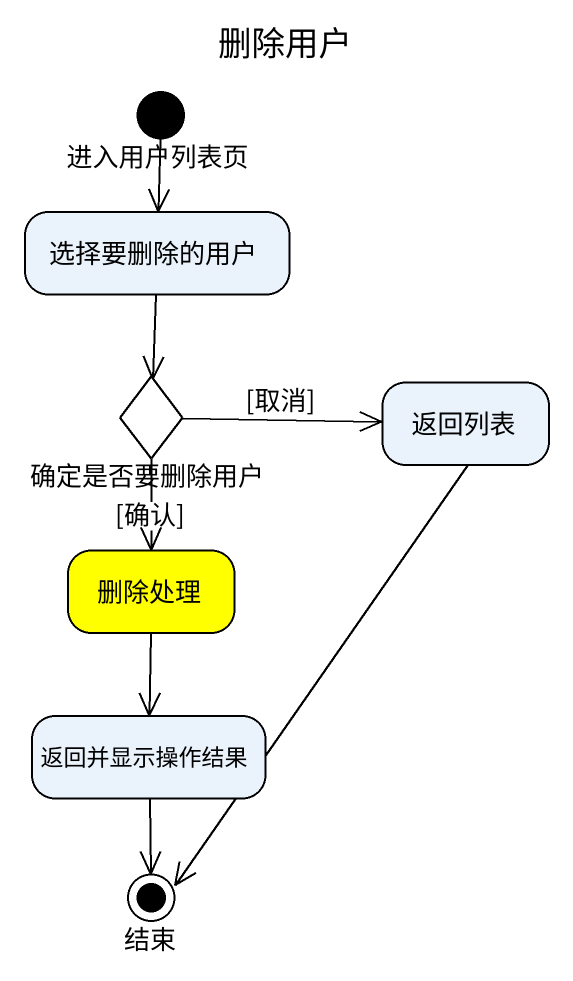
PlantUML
@startuml
title 删除用户
hide empty description
state 进入用户列表页 <<start>>
state 选择要删除的用户
state 确定是否要删除用户 <<choice>>
state 返回列表
state 删除处理 #FFFF00
state 返回并显示操作结果
state 结束 <<end>>
进入用户列表页 --> 选择要删除的用户
选择要删除的用户 --> 确定是否要删除用户
确定是否要删除用户 -right-> 返回列表 : [取消]
确定是否要删除用户 --> 删除处理 : [确认]
返回列表 --> 结束
删除处理 --> 返回并显示操作结果
返回并显示操作结果 --> 结束
@enduml
